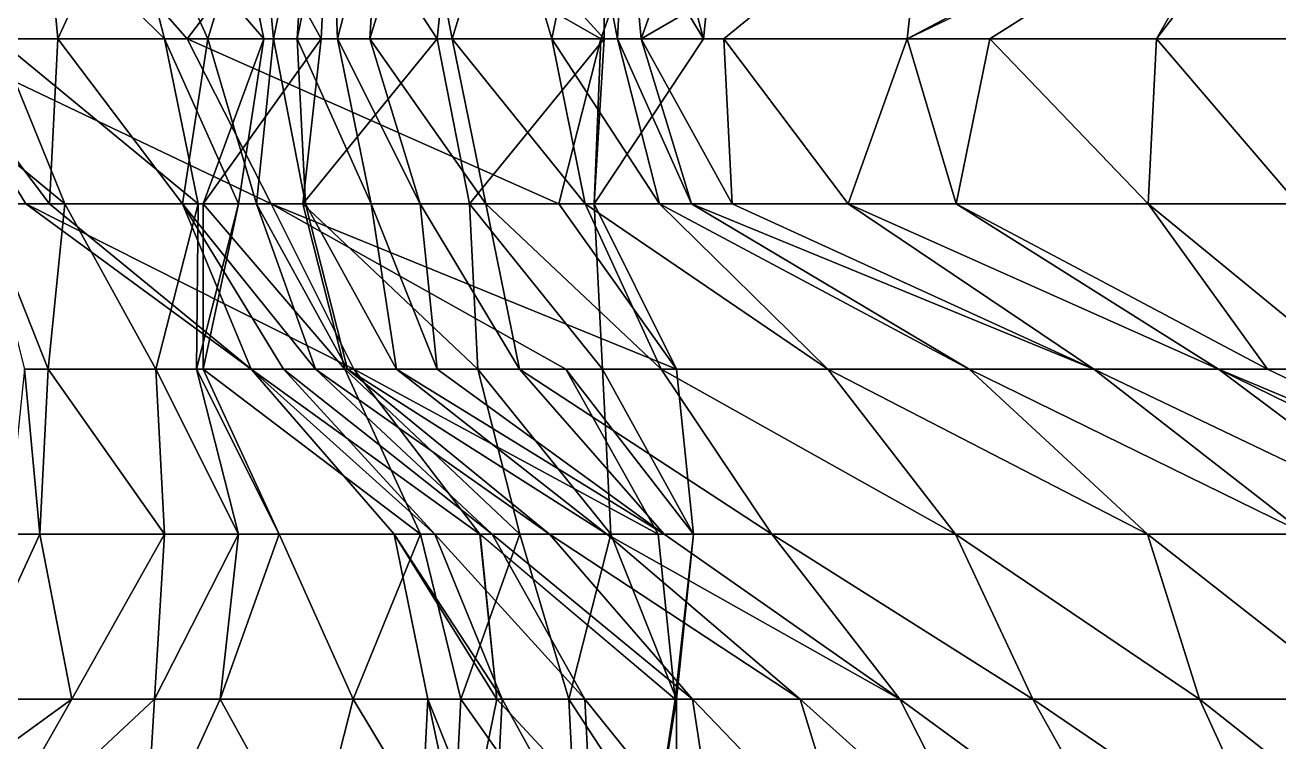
# Model space of a CAD drawing. Header units: metres. Extents: x -137 to 231, y -240 to 234.
# Drawn here: x -33.21 to 12.35, y -73.55 to -47.5 of the extents above; entities that cross this region are included whole.
import ezdxf

# ---------------------------------------------------------------- set-up
doc = ezdxf.new("R2010")
doc.units = ezdxf.units.M

msp = doc.modelspace()

# ---------------------------------------------------------------- linework, layer by layer
for points in [[(-27.321274, -48, -283.6645), (-36.853165, -48, -296.09592), (-32.573982, -42, -293.62534), (-32.573883, -41.9999, -293.62524)], [(-32.573982, -42, -293.62534), (-36.853165, -48, -296.09592), (-32.019226, -48, -300.23325), (-32.019127, -47.9999, -300.23315)], [(-34.20453, -42, -232.21289), (-28.147964, -48, -235.64435), (-29.676254, -42, -236.5267), (-29.676155, -41.9999, -236.5266)], [(-34.20453, -42, -232.21289), (-34.20453, -48, -232.21289), (-28.147964, -48, -235.64435), (-28.147865, -47.9999, -235.64424)], [(-27.321274, -48, -283.6645), (-32.573982, -42, -293.62534), (-22.736435, -42, -281.0174), (-22.736336, -41.9999, -281.0173)], [(-32.573982, -42, -293.62534), (-32.019226, -48, -300.23325), (-29.268326, -42, -298.64502), (-29.268227, -41.9999, -298.64493)], [(-29.268326, -42, -298.64502), (-32.019226, -48, -300.23325), (-26.57399, -48, -304.01764), (-26.57389, -47.9999, -304.01755)], [(-29.676254, -42, -236.5267), (-24.536652, -48, -240.48756), (-25.759277, -42, -241.19345), (-25.759178, -41.9999, -241.19334)], [(-29.676254, -42, -236.5267), (-28.147964, -48, -235.64435), (-24.536652, -48, -240.48756), (-24.536552, -47.9999, -240.48746)], [(-29.268326, -42, -298.64502), (-26.57399, -48, -304.01764), (-24.740036, -42, -302.9588), (-24.739937, -41.9999, -302.9587)], [(-12.287567, -48, -268.05658), (-27.321274, -48, -283.6645), (-22.736435, -42, -281.0174), (-22.736336, -41.9999, -281.0173)], [(-24.740036, -42, -302.9588), (-26.57399, -48, -304.01764), (-24.185287, -48, -309.5667), (-24.185188, -47.9999, -309.56662)], [(-25.759277, -42, -241.19345), (-22.453629, -48, -246.21313), (-22.147964, -42, -246.03665), (-22.147865, -41.9999, -246.03654)], [(-25.759277, -42, -241.19345), (-24.536652, -48, -240.48756), (-22.453629, -48, -246.21313), (-22.45353, -47.9999, -246.21303)], [(-24.740036, -42, -302.9588), (-24.185287, -48, -309.5667), (-22.962662, -42, -308.86084), (-22.962563, -41.9999, -308.86075)], [(-22.962662, -42, -308.86084), (-24.185287, -48, -309.5667), (-23.32489, -48, -315.99817), (-23.324791, -47.9999, -315.99808)], [(-22.962662, -42, -308.86084), (-23.32489, -48, -315.99817), (-22.102264, -42, -315.2923), (-22.102165, -41.9999, -315.2922)], [(-22.102264, -42, -315.2923), (-23.32489, -48, -315.99817), (-21.853165, -48, -322.07666), (-21.853065, -47.9999, -322.07657)], [(-12.287567, -48, -268.05658), (-22.736435, -42, -281.0174), (-10.147965, -42, -266.82126), (-10.147864, -41.9999, -266.82117)], [(-22.147964, -42, -246.03665), (-22.453629, -48, -246.21313), (-18.231003, -48, -250.7034), (-18.230904, -47.9999, -250.7033)], [(-22.147964, -42, -246.03665), (-18.231003, -48, -250.7034), (-17.61969, -42, -250.35046), (-17.61959, -41.9999, -250.35036)], [(-22.102264, -42, -315.2923), (-21.853165, -48, -322.07666), (-20.32489, -42, -321.19434), (-20.324791, -41.9999, -321.19424)], [(-20.32489, -42, -321.19434), (-21.853165, -48, -322.07666), (-20.687103, -48, -328.33167), (-20.687004, -47.9999, -328.33157)], [(-20.32489, -42, -321.19434), (-20.687103, -48, -328.33167), (-18.853165, -42, -327.27283), (-18.853065, -41.9999, -327.27274)], [(-18.853165, -42, -327.27283), (-20.687103, -48, -328.33167), (-17.687103, -48, -333.5278), (-17.687004, -47.9999, -333.5277)], [(-18.853165, -42, -327.27283), (-17.687103, -48, -333.5278), (-15.853165, -42, -332.469), (-15.853065, -41.9999, -332.4689)], [(-17.61969, -42, -250.35046), (-18.231003, -48, -250.7034), (-12.174438, -48, -254.13484), (-12.174338, -47.9999, -254.13474)], [(-15.853165, -42, -332.469), (-17.687103, -48, -333.5278), (-14.07579, -48, -338.37103), (-14.07569, -47.9999, -338.37094)], [(-17.61969, -42, -250.35046), (-12.174438, -48, -254.13484), (-12.174438, -42, -254.13484), (-12.174338, -41.9999, -254.13474)], [(-15.853165, -42, -332.469), (-14.07579, -48, -338.37103), (-12.853165, -42, -337.66516), (-12.853065, -41.9999, -337.66507)], [(-12.853165, -42, -337.66516), (-14.07579, -48, -338.37103), (-11.687103, -48, -343.9201), (-11.687003, -47.9999, -343.92)], [(-12.853165, -42, -337.66516), (-11.687103, -48, -343.9201), (-11.381439, -42, -343.74365), (-11.381339, -41.9999, -343.74356)], [(-8.563126, -48, -258.97806), (-12.287567, -48, -268.05658), (-10.147965, -42, -266.82126), (-10.147864, -41.9999, -266.82117)], [(-12.174438, -42, -254.13484), (-8.563126, -48, -258.97806), (-7.951813, -42, -258.62512), (-7.951713, -41.9999, -258.62503)], [(-12.174438, -42, -254.13484), (-12.174438, -48, -254.13484), (-8.563126, -48, -258.97806), (-8.563025, -47.9999, -258.97797)], [(-11.381439, -42, -343.74365), (-11.687103, -48, -343.9201), (-10.826706, -48, -350.35156), (-10.826606, -47.9999, -350.35147)], [(-11.381439, -42, -343.74365), (-10.826706, -48, -350.35156), (-8.687103, -42, -349.11627), (-8.687003, -41.9999, -349.11618)], [(-10.826706, -48, -350.35156), (-7.826706, -48, -355.54773), (-0.490952, -42, -351.31244), (-0.490852, -41.9999, -351.31235)], [(-10.826706, -48, -350.35156), (-0.490952, -42, -351.31244), (-8.687103, -42, -349.11627), (-8.687003, -41.9999, -349.11618)], [(-8.563126, -48, -258.97806), (-10.147965, -42, -266.82126), (-7.951813, -42, -258.62512), (-7.951713, -41.9999, -258.62503)], [(-0.490952, -42, -351.31244), (-7.826706, -48, -355.54773), (-1.158829, -48, -358.62622), (-1.158729, -47.9999, -358.62613)], [(-0.490952, -42, -351.31244), (-1.158829, -48, -358.62622), (10.150436, -42, -352.0968), (10.150537, -41.9999, -352.0967)], [(-1.158829, -48, -358.62622), (1.841171, -48, -363.8224), (11.316513, -42, -358.3518), (11.316613, -41.9999, -358.3517)], [(-1.158829, -48, -358.62622), (11.316513, -42, -358.3518), (10.150436, -42, -352.0968), (10.150537, -41.9999, -352.0967)], [(11.316513, -42, -358.3518), (1.841171, -48, -363.8224), (7.897736, -48, -367.2538), (7.897836, -47.9999, -367.25372)], [(11.316513, -42, -358.3518), (7.897736, -48, -367.2538), (12.482574, -42, -364.60675), (12.482675, -41.9999, -364.60666)], [(12.482574, -42, -364.60675), (7.897736, -48, -367.2538), (13.037323, -48, -371.21466), (13.037423, -47.9999, -371.21457)], [(-39.038467, -48, -228.07556), (-31.759277, -54, -230.80113), (-34.20453, -48, -232.21289), (-34.20443, -47.9999, -232.21278)], [(-39.038467, -48, -228.07556), (-34.759277, -54, -225.60498), (-31.759277, -54, -230.80113), (-31.759178, -53.9999, -230.80103)], [(-24.26471, -54, -281.89978), (-33.185287, -54, -293.97827), (-36.853165, -48, -296.09592), (-36.853065, -47.9999, -296.09583)], [(-24.26471, -54, -281.89978), (-36.853165, -48, -296.09592), (-27.321274, -48, -283.6645), (-27.321175, -47.9999, -283.6644)], [(-36.853165, -48, -296.09592), (-32.324883, -54, -300.40973), (-32.019226, -48, -300.23325), (-32.019127, -47.9999, -300.23315)], [(-36.853165, -48, -296.09592), (-33.185287, -54, -293.97827), (-32.324883, -54, -300.40973), (-32.324783, -53.9999, -300.40964)], [(-34.20453, -48, -232.21289), (-26.925339, -54, -234.93848), (-28.147964, -48, -235.64435), (-28.147865, -47.9999, -235.64424)], [(-34.20453, -48, -232.21289), (-31.759277, -54, -230.80113), (-26.925339, -54, -234.93848), (-26.92524, -53.9999, -234.93837)], [(-32.019226, -48, -300.23325), (-32.324883, -54, -300.40973), (-27.490952, -54, -304.54706), (-27.490852, -53.9999, -304.54697)], [(-32.019226, -48, -300.23325), (-27.490952, -54, -304.54706), (-26.57399, -48, -304.01764), (-26.57389, -47.9999, -304.01755)], [(-28.147964, -48, -235.64435), (-25.453629, -54, -241.01697), (-24.536652, -48, -240.48756), (-24.536552, -47.9999, -240.48746)], [(-28.147964, -48, -235.64435), (-26.925339, -54, -234.93848), (-25.453629, -54, -241.01697), (-25.45353, -53.9999, -241.01686)], [(-26.57399, -48, -304.01764), (-27.490952, -54, -304.54706), (-24.7966, -54, -309.91968), (-24.796501, -53.9999, -309.9196)], [(-13.815842, -54, -268.9389), (-24.26471, -54, -281.89978), (-27.321274, -48, -283.6645), (-27.321175, -47.9999, -283.6644)], [(-13.815842, -54, -268.9389), (-27.321274, -48, -283.6645), (-12.287567, -48, -268.05658), (-12.287467, -47.9999, -268.0565)], [(-24.536652, -48, -240.48756), (-26.732803, -54, -248.68372), (-22.453629, -48, -246.21313), (-22.45353, -47.9999, -246.21303)], [(-24.536652, -48, -240.48756), (-25.453629, -54, -241.01697), (-26.732803, -54, -248.68372), (-26.732704, -53.9999, -248.68361)], [(-22.453629, -48, -246.21313), (-26.732803, -54, -248.68372), (-23.121506, -54, -253.52692), (-23.121407, -53.9999, -253.52681)], [(-26.57399, -48, -304.01764), (-24.7966, -54, -309.91968), (-24.185287, -48, -309.5667), (-24.185188, -47.9999, -309.56662)], [(-24.185287, -48, -309.5667), (-24.7966, -54, -309.91968), (-23.019226, -54, -315.82172), (-23.019127, -53.9999, -315.82162)], [(-24.185287, -48, -309.5667), (-23.019226, -54, -315.82172), (-23.32489, -48, -315.99817), (-23.324791, -47.9999, -315.99808)], [(-23.32489, -48, -315.99817), (-20.630539, -54, -321.3708), (-21.853165, -48, -322.07666), (-21.853065, -47.9999, -322.07657)], [(-23.32489, -48, -315.99817), (-23.019226, -54, -315.82172), (-20.630539, -54, -321.3708), (-20.63044, -53.9999, -321.3707)], [(-22.453629, -48, -246.21313), (-23.121506, -54, -253.52692), (-18.231003, -48, -250.7034), (-18.230904, -47.9999, -250.7033)], [(-18.231003, -48, -250.7034), (-23.121506, -54, -253.52692), (-17.064941, -54, -256.95837), (-17.064842, -53.9999, -256.95828)], [(-21.853165, -48, -322.07666), (-18.853165, -54, -327.27283), (-20.687103, -48, -328.33167), (-20.687004, -47.9999, -328.33157)], [(-21.853165, -48, -322.07666), (-20.630539, -54, -321.3708), (-18.853165, -54, -327.27283), (-18.853065, -53.9999, -327.27274)], [(-20.687103, -48, -328.33167), (-16.464478, -54, -332.8219), (-17.687103, -48, -333.5278), (-17.687004, -47.9999, -333.5277)], [(-20.687103, -48, -328.33167), (-18.853165, -54, -327.27283), (-16.464478, -54, -332.8219), (-16.464378, -53.9999, -332.8218)], [(-18.231003, -48, -250.7034), (-17.064941, -54, -256.95837), (-12.174438, -48, -254.13484), (-12.174338, -47.9999, -254.13474)], [(-17.687103, -48, -333.5278), (-12.853165, -54, -337.66516), (-14.07579, -48, -338.37103), (-14.07569, -47.9999, -338.37094)], [(-17.687103, -48, -333.5278), (-16.464478, -54, -332.8219), (-12.853165, -54, -337.66516), (-12.853065, -53.9999, -337.66507)], [(-12.174438, -48, -254.13484), (-17.064941, -54, -256.95837), (-12.536652, -54, -261.27216), (-12.536551, -53.9999, -261.27206)], [(-14.07579, -48, -338.37103), (-10.158813, -54, -343.03778), (-11.687103, -48, -343.9201), (-11.687003, -47.9999, -343.92)], [(-14.07579, -48, -338.37103), (-12.853165, -54, -337.66516), (-10.158813, -54, -343.03778), (-10.158713, -53.9999, -343.0377)], [(-12.536652, -54, -261.27216), (-13.815842, -54, -268.9389), (-12.287567, -48, -268.05658), (-12.287467, -47.9999, -268.0565)], [(-12.174438, -48, -254.13484), (-12.536652, -54, -261.27216), (-8.563126, -48, -258.97806), (-8.563025, -47.9999, -258.97797)], [(-12.536652, -54, -261.27216), (-12.287567, -48, -268.05658), (-8.563126, -48, -258.97806), (-8.563025, -47.9999, -258.97797)], [(-11.687103, -48, -343.9201), (-8.992767, -54, -349.29272), (-10.826706, -48, -350.35156), (-10.826606, -47.9999, -350.35147)], [(-11.687103, -48, -343.9201), (-10.158813, -54, -343.03778), (-8.992767, -54, -349.29272), (-8.992667, -53.9999, -349.29263)], [(-10.826706, -48, -350.35156), (-7.521042, -54, -355.37125), (-7.826706, -48, -355.54773), (-7.826606, -47.9999, -355.54764)], [(-10.826706, -48, -350.35156), (-8.992767, -54, -349.29272), (-7.521042, -54, -355.37125), (-7.520942, -53.9999, -355.37115)], [(-7.826706, -48, -355.54773), (-3.298416, -54, -359.8615), (-1.158829, -48, -358.62622), (-1.158729, -47.9999, -358.62613)], [(-7.826706, -48, -355.54773), (-7.521042, -54, -355.37125), (-3.298416, -54, -359.8615), (-3.298316, -53.9999, -359.86142)], [(-1.158829, -48, -358.62622), (-3.298416, -54, -359.8615), (0.618546, -54, -364.52826), (0.618646, -53.9999, -364.52817)], [(-1.158829, -48, -358.62622), (0.618546, -54, -364.52826), (1.841171, -48, -363.8224), (1.841271, -47.9999, -363.8223)], [(1.841171, -48, -363.8224), (0.618546, -54, -364.52826), (7.592072, -54, -367.4303), (7.592172, -53.9999, -367.4302)], [(1.841171, -48, -363.8224), (7.592072, -54, -367.4303), (7.897736, -48, -367.2538), (7.897836, -47.9999, -367.25372)], [(7.897736, -48, -367.2538), (7.592072, -54, -367.4303), (13.037323, -54, -371.21466), (13.037423, -53.9999, -371.21457)], [(7.897736, -48, -367.2538), (13.037323, -54, -371.21466), (13.037323, -48, -371.21466), (13.037423, -47.9999, -371.21457)], [(-34.759277, -54, -225.60498), (-32.37059, -60, -231.15408), (-31.759277, -54, -230.80113), (-31.759178, -53.9999, -230.80103)], [(-34.759277, -54, -225.60498), (-33.231003, -60, -224.72263), (-32.37059, -60, -231.15408), (-32.37049, -59.9999, -231.15398)], [(-21.26471, -60, -287.09592), (-33.185287, -54, -293.97827), (-24.26471, -54, -281.89978), (-24.26461, -53.9999, -281.8997)], [(-24.989151, -60, -296.17444), (-32.324883, -54, -300.40973), (-33.185287, -54, -293.97827), (-33.18519, -53.9999, -293.97818)], [(-24.989151, -60, -296.17444), (-33.185287, -54, -293.97827), (-21.26471, -60, -287.09592), (-21.26461, -59.9999, -287.09583)], [(-31.759277, -54, -230.80113), (-32.37059, -60, -231.15408), (-28.453629, -60, -235.82083), (-28.45353, -59.9999, -235.82072)], [(-27.490952, -54, -304.54706), (-32.324883, -54, -300.40973), (-24.989151, -60, -296.17444), (-24.989052, -59.9999, -296.17435)], [(-31.759277, -54, -230.80113), (-28.453629, -60, -235.82083), (-26.925339, -54, -234.93848), (-26.92524, -53.9999, -234.93837)], [(-26.925339, -54, -234.93848), (-28.453629, -60, -235.82083), (-26.981903, -60, -241.89932), (-26.981804, -59.9999, -241.89922)], [(-27.490952, -54, -304.54706), (-22.657013, -60, -308.6844), (-24.7966, -54, -309.91968), (-24.796501, -53.9999, -309.9196)], [(-27.490952, -54, -304.54706), (-24.989151, -60, -296.17444), (-23.823074, -60, -302.42938), (-23.822975, -59.9999, -302.4293)], [(-27.490952, -54, -304.54706), (-23.823074, -60, -302.42938), (-22.657013, -60, -308.6844), (-22.656914, -59.9999, -308.6843)], [(-26.925339, -54, -234.93848), (-26.981903, -60, -241.89932), (-25.453629, -54, -241.01697), (-25.45353, -53.9999, -241.01686)], [(-25.453629, -54, -241.01697), (-26.981903, -60, -241.89932), (-26.732803, -60, -248.68372), (-26.732704, -59.9999, -248.68361)], [(-25.453629, -54, -241.01697), (-26.732803, -60, -248.68372), (-26.732803, -54, -248.68372), (-26.732704, -53.9999, -248.68361)], [(-26.732803, -54, -248.68372), (-21.593216, -60, -252.64458), (-23.121506, -54, -253.52692), (-23.121407, -53.9999, -253.52681)], [(-26.732803, -54, -248.68372), (-26.732803, -60, -248.68372), (-21.593216, -60, -252.64458), (-21.593117, -59.9999, -252.64447)], [(-24.7966, -54, -309.91968), (-21.490952, -60, -314.93933), (-23.019226, -54, -315.82172), (-23.019127, -53.9999, -315.82162)], [(-24.7966, -54, -309.91968), (-22.657013, -60, -308.6844), (-21.490952, -60, -314.93933), (-21.490852, -59.9999, -314.93924)], [(-9.536652, -60, -266.46832), (-13.566742, -60, -275.7233), (-24.26471, -54, -281.89978), (-24.26461, -53.9999, -281.8997)], [(-9.536652, -60, -266.46832), (-24.26471, -54, -281.89978), (-13.815842, -54, -268.9389), (-13.815742, -53.9999, -268.9388)], [(-21.26471, -60, -287.09592), (-24.26471, -54, -281.89978), (-13.566742, -60, -275.7233), (-13.566642, -59.9999, -275.7232)], [(-23.121506, -54, -253.52692), (-16.759277, -60, -256.78192), (-17.064941, -54, -256.95837), (-17.064842, -53.9999, -256.95828)], [(-23.121506, -54, -253.52692), (-21.593216, -60, -252.64458), (-16.759277, -60, -256.78192), (-16.759178, -59.9999, -256.78183)], [(-23.019226, -54, -315.82172), (-19.713577, -60, -320.84137), (-20.630539, -54, -321.3708), (-20.63044, -53.9999, -321.3707)], [(-23.019226, -54, -315.82172), (-21.490952, -60, -314.93933), (-19.713577, -60, -320.84137), (-19.713478, -59.9999, -320.84128)], [(-20.630539, -54, -321.3708), (-18.241852, -60, -326.9199), (-18.853165, -54, -327.27283), (-18.853065, -53.9999, -327.27274)], [(-20.630539, -54, -321.3708), (-19.713577, -60, -320.84137), (-18.241852, -60, -326.9199), (-18.241753, -59.9999, -326.9198)], [(-18.853165, -54, -327.27283), (-15.241852, -60, -332.11603), (-16.464478, -54, -332.8219), (-16.464378, -53.9999, -332.8218)], [(-18.853165, -54, -327.27283), (-18.241852, -60, -326.9199), (-15.241852, -60, -332.11603), (-15.241752, -59.9999, -332.11594)], [(-17.064941, -54, -256.95837), (-12.231003, -60, -261.0957), (-12.536652, -54, -261.27216), (-12.536551, -53.9999, -261.27206)], [(-17.064941, -54, -256.95837), (-16.759277, -60, -256.78192), (-12.231003, -60, -261.0957), (-12.230903, -59.9999, -261.0956)], [(-16.464478, -54, -332.8219), (-10.102264, -60, -336.0769), (-12.853165, -54, -337.66516), (-12.853065, -53.9999, -337.66507)], [(-16.464478, -54, -332.8219), (-15.241852, -60, -332.11603), (-10.102264, -60, -336.0769), (-10.102164, -59.9999, -336.0768)], [(-12.536652, -54, -261.27216), (-9.536652, -60, -266.46832), (-13.815842, -54, -268.9389), (-13.815742, -53.9999, -268.9388)], [(-4.0457, -60, -339.50836), (-10.158813, -54, -343.03778), (-12.853165, -54, -337.66516), (-12.853065, -53.9999, -337.66507)], [(-4.0457, -60, -339.50836), (-12.853165, -54, -337.66516), (-10.102264, -60, -336.0769), (-10.102164, -59.9999, -336.0768)], [(-12.536652, -54, -261.27216), (-12.231003, -60, -261.0957), (-9.536652, -60, -266.46832), (-9.536551, -59.9999, -266.46823)], [(1.093887, -60, -343.46924), (-8.992767, -54, -349.29272), (-10.158813, -54, -343.03778), (-10.158713, -53.9999, -343.0377)], [(1.093887, -60, -343.46924), (-10.158813, -54, -343.03778), (-4.0457, -60, -339.50836), (-4.0456, -59.9999, -339.50827)], [(5.622162, -60, -347.78302), (-7.521042, -54, -355.37125), (-8.992767, -54, -349.29272), (-8.992667, -53.9999, -349.29263)], [(5.622162, -60, -347.78302), (-8.992767, -54, -349.29272), (1.093887, -60, -343.46924), (1.093987, -59.9999, -343.46915)], [(-3.298416, -54, -359.8615), (-7.521042, -54, -355.37125), (5.622162, -60, -347.78302), (5.622262, -59.9999, -347.78293)], [(-3.298416, -54, -359.8615), (5.622162, -60, -347.78302), (10.150436, -60, -352.0968), (10.150537, -59.9999, -352.0967)], [(0.618546, -54, -364.52826), (-3.298416, -54, -359.8615), (10.150436, -60, -352.0968), (10.150537, -59.9999, -352.0967)], [(0.618546, -54, -364.52826), (10.150436, -60, -352.0968), (11.927811, -60, -357.99884), (11.927911, -59.9999, -357.99875)], [(7.592072, -54, -367.4303), (0.618546, -54, -364.52826), (11.927811, -60, -357.99884), (11.927911, -59.9999, -357.99875)], [(7.592072, -54, -367.4303), (11.927811, -60, -357.99884), (14.927811, -60, -363.195), (14.927911, -59.9999, -363.19492)], [(13.037323, -54, -371.21466), (7.592072, -54, -367.4303), (14.927811, -60, -363.195), (14.927911, -59.9999, -363.19492)], [(-33.231003, -60, -224.72263), (-33.842316, -66, -225.07558), (-32.676254, -66, -231.33055), (-32.676155, -65.9999, -231.33044)], [(-33.231003, -60, -224.72263), (-32.676254, -66, -231.33055), (-32.37059, -60, -231.15408), (-32.37049, -59.9999, -231.15398)], [(-32.37059, -60, -231.15408), (-32.676254, -66, -231.33055), (-28.147964, -66, -235.64435), (-28.147865, -65.9999, -235.64424)], [(-32.37059, -60, -231.15408), (-28.147964, -66, -235.64435), (-28.453629, -60, -235.82083), (-28.45353, -59.9999, -235.82072)], [(-28.453629, -60, -235.82083), (-25.453629, -66, -241.01697), (-26.981903, -60, -241.89932), (-26.981804, -59.9999, -241.89922)], [(-28.453629, -60, -235.82083), (-28.147964, -66, -235.64435), (-25.453629, -66, -241.01697), (-25.45353, -65.9999, -241.01686)], [(-26.981903, -60, -241.89932), (-23.981903, -66, -247.09547), (-26.732803, -60, -248.68372), (-26.732704, -59.9999, -248.68361)], [(-26.981903, -60, -241.89932), (-25.453629, -66, -241.01697), (-23.981903, -66, -247.09547), (-23.981804, -65.9999, -247.09537)], [(-26.732803, -60, -248.68372), (-18.842316, -66, -251.05634), (-21.593216, -60, -252.64458), (-21.593117, -59.9999, -252.64447)], [(-26.732803, -60, -248.68372), (-23.981903, -66, -247.09547), (-18.842316, -66, -251.05634), (-18.842216, -65.9999, -251.05623)], [(-16.67987, -66, -284.44885), (-19.792984, -66, -293.17444), (-24.989151, -60, -296.17444), (-24.989052, -59.9999, -296.17435)], [(-16.67987, -66, -284.44885), (-24.989151, -60, -296.17444), (-21.26471, -60, -287.09592), (-21.26461, -59.9999, -287.09583)], [(-18.321274, -66, -299.25293), (-23.823074, -60, -302.42938), (-24.989151, -60, -296.17444), (-24.989052, -59.9999, -296.17435)], [(-18.321274, -66, -299.25293), (-24.989151, -60, -296.17444), (-19.792984, -66, -293.17444), (-19.792885, -65.9999, -293.17435)], [(-16.238235, -66, -304.9785), (-22.657013, -60, -308.6844), (-23.823074, -60, -302.42938), (-23.822975, -59.9999, -302.4293)], [(-16.238235, -66, -304.9785), (-23.823074, -60, -302.42938), (-18.321274, -66, -299.25293), (-18.321175, -65.9999, -299.25284)], [(-14.155197, -66, -310.70404), (-21.490952, -60, -314.93933), (-22.657013, -60, -308.6844), (-22.656914, -59.9999, -308.6843)], [(-14.155197, -66, -310.70404), (-22.657013, -60, -308.6844), (-16.238235, -66, -304.9785), (-16.238136, -65.9999, -304.9784)], [(-21.593216, -60, -252.64458), (-15.231003, -66, -255.89955), (-16.759277, -60, -256.78192), (-16.759178, -59.9999, -256.78183)], [(-21.593216, -60, -252.64458), (-18.842316, -66, -251.05634), (-15.231003, -66, -255.89955), (-15.230903, -65.9999, -255.89944)], [(-12.072174, -66, -316.42963), (-19.713577, -60, -320.84137), (-21.490952, -60, -314.93933), (-21.490852, -59.9999, -314.93924)], [(-12.072174, -66, -316.42963), (-21.490952, -60, -314.93933), (-14.155197, -66, -310.70404), (-14.155097, -65.9999, -310.70395)], [(-10.204529, -66, -273.7821), (-16.67987, -66, -284.44885), (-21.26471, -60, -287.09592), (-21.26461, -59.9999, -287.09583)], [(-10.204529, -66, -273.7821), (-21.26471, -60, -287.09592), (-13.566742, -60, -275.7233), (-13.566642, -59.9999, -275.7232)], [(-9.989151, -66, -322.15518), (-18.241852, -60, -326.9199), (-19.713577, -60, -320.84137), (-19.713478, -59.9999, -320.84128)], [(-9.989151, -66, -322.15518), (-19.713577, -60, -320.84137), (-12.072174, -66, -316.42963), (-12.072074, -65.9999, -316.42953)], [(-15.241852, -60, -332.11603), (-18.241852, -60, -326.9199), (-9.989151, -66, -322.15518), (-9.989051, -65.9999, -322.1551)], [(-16.759277, -60, -256.78192), (-11.925339, -66, -260.91925), (-12.231003, -60, -261.0957), (-12.230903, -59.9999, -261.0956)], [(-16.759277, -60, -256.78192), (-15.231003, -66, -255.89955), (-11.925339, -66, -260.91925), (-11.925239, -65.9999, -260.91916)], [(-15.241852, -60, -332.11603), (-9.989151, -66, -322.15518), (-6.072174, -66, -326.82193), (-6.072074, -65.9999, -326.82184)], [(-10.102264, -60, -336.0769), (-15.241852, -60, -332.11603), (-6.072174, -66, -326.82193), (-6.072074, -65.9999, -326.82184)], [(-8.925339, -66, -266.1154), (-10.204529, -66, -273.7821), (-13.566742, -60, -275.7233), (-13.566642, -59.9999, -275.7232)], [(-8.925339, -66, -266.1154), (-13.566742, -60, -275.7233), (-9.536652, -60, -266.46832), (-9.536551, -59.9999, -266.46823)], [(-12.231003, -60, -261.0957), (-8.925339, -66, -266.1154), (-9.536652, -60, -266.46832), (-9.536551, -59.9999, -266.46823)], [(-12.231003, -60, -261.0957), (-11.925339, -66, -260.91925), (-8.925339, -66, -266.1154), (-8.925239, -65.9999, -266.1153)], [(-10.102264, -60, -336.0769), (-6.072174, -66, -326.82193), (0.595703, -66, -329.90045), (0.595803, -65.9999, -329.90036)], [(-4.0457, -60, -339.50836), (-10.102264, -60, -336.0769), (0.595703, -66, -329.90045), (0.595803, -65.9999, -329.90036)], [(-4.0457, -60, -339.50836), (0.595703, -66, -329.90045), (7.569229, -66, -332.8025), (7.569329, -65.9999, -332.8024)], [(1.093887, -60, -343.46924), (-4.0457, -60, -339.50836), (7.569229, -66, -332.8025), (7.569329, -65.9999, -332.8024)], [(1.093887, -60, -343.46924), (7.569229, -66, -332.8025), (13.320129, -66, -336.4104), (13.32023, -65.9999, -336.4103)], [(5.622162, -60, -347.78302), (1.093887, -60, -343.46924), (13.320129, -66, -336.4104), (13.32023, -65.9999, -336.4103)], [(5.622162, -60, -347.78302), (13.320129, -66, -336.4104), (18.154068, -66, -340.54773), (18.154167, -65.9999, -340.54764)], [(10.150436, -60, -352.0968), (5.622162, -60, -347.78302), (18.154068, -66, -340.54773), (18.154167, -65.9999, -340.54764)], [(24.459717, -66, -350.76355), (11.927811, -60, -357.99884), (10.150436, -60, -352.0968), (10.150537, -59.9999, -352.0967)], [(10.150436, -60, -352.0968), (18.154068, -66, -340.54773), (22.376694, -66, -345.038), (22.376793, -65.9999, -345.0379)], [(24.459717, -66, -350.76355), (10.150436, -60, -352.0968), (22.376694, -66, -345.038), (22.376793, -65.9999, -345.0379)], [(14.927811, -60, -363.195), (11.927811, -60, -357.99884), (24.459717, -66, -350.76355), (24.459816, -65.9999, -350.76346)], [(-33.842316, -66, -225.07558), (-35.427155, -72, -232.91878), (-32.676254, -66, -231.33055), (-32.676155, -65.9999, -231.33044)], [(-32.676254, -66, -231.33055), (-35.427155, -72, -232.91878), (-31.510178, -72, -237.58553), (-31.510078, -71.9999, -237.58542)], [(-32.676254, -66, -231.33055), (-31.510178, -72, -237.58553), (-28.147964, -66, -235.64435), (-28.147865, -65.9999, -235.64424)], [(-28.147964, -66, -235.64435), (-31.510178, -72, -237.58553), (-28.510178, -72, -242.78168), (-28.510078, -71.9999, -242.78157)], [(-28.147964, -66, -235.64435), (-28.510178, -72, -242.78168), (-25.453629, -66, -241.01697), (-25.45353, -65.9999, -241.01686)], [(-25.453629, -66, -241.01697), (-28.510178, -72, -242.78168), (-26.121506, -72, -248.33078), (-26.121407, -71.9999, -248.33067)], [(-25.453629, -66, -241.01697), (-26.121506, -72, -248.33078), (-23.981903, -66, -247.09547), (-23.981804, -65.9999, -247.09537)], [(-23.981903, -66, -247.09547), (-26.121506, -72, -248.33078), (-21.287567, -72, -252.46811), (-21.287468, -71.9999, -252.468)], [(-23.981903, -66, -247.09547), (-21.287567, -72, -252.46811), (-18.842316, -66, -251.05634), (-18.842216, -65.9999, -251.05623)], [(-18.842316, -66, -251.05634), (-21.287567, -72, -252.46811), (-17.37059, -72, -257.13483), (-17.370491, -71.9999, -257.13474)], [(-16.068558, -72, -284.09592), (-18.570358, -72, -292.46854), (-19.792984, -66, -293.17444), (-19.792885, -65.9999, -293.17435)], [(-16.068558, -72, -284.09592), (-19.792984, -66, -293.17444), (-16.67987, -66, -284.44885), (-16.679771, -65.9999, -284.44876)], [(-19.792984, -66, -293.17444), (-15.876022, -72, -297.84116), (-18.321274, -66, -299.25293), (-18.321175, -65.9999, -299.25284)], [(-19.792984, -66, -293.17444), (-18.570358, -72, -292.46854), (-15.876022, -72, -297.84116), (-15.875922, -71.9999, -297.84106)], [(-18.842316, -66, -251.05634), (-17.37059, -72, -257.13483), (-15.231003, -66, -255.89955), (-15.230903, -65.9999, -255.89944)], [(-18.321274, -66, -299.25293), (-12.876022, -72, -303.0373), (-16.238235, -66, -304.9785), (-16.238136, -65.9999, -304.9784)], [(-18.321274, -66, -299.25293), (-15.876022, -72, -297.84116), (-12.876022, -72, -303.0373), (-12.875922, -71.9999, -303.0372)], [(-15.231003, -66, -255.89955), (-17.37059, -72, -257.13483), (-13.453629, -72, -261.80157), (-13.453528, -71.9999, -261.80148)], [(-9.593216, -72, -273.4292), (-16.068558, -72, -284.09592), (-16.67987, -66, -284.44885), (-16.679771, -65.9999, -284.44876)], [(-9.593216, -72, -273.4292), (-16.67987, -66, -284.44885), (-10.204529, -66, -273.7821), (-10.204429, -65.9999, -273.782)], [(-8.959045, -72, -307.70404), (-14.155197, -66, -310.70404), (-16.238235, -66, -304.9785), (-16.238136, -65.9999, -304.9784)], [(-8.959045, -72, -307.70404), (-16.238235, -66, -304.9785), (-12.876022, -72, -303.0373), (-12.875922, -71.9999, -303.0372)], [(-15.231003, -66, -255.89955), (-13.453629, -72, -261.80157), (-11.925339, -66, -260.91925), (-11.925239, -65.9999, -260.91916)], [(-5.042084, -72, -312.3708), (-12.072174, -66, -316.42963), (-14.155197, -66, -310.70404), (-14.155097, -65.9999, -310.70395)], [(-5.042084, -72, -312.3708), (-14.155197, -66, -310.70404), (-8.959045, -72, -307.70404), (-8.958945, -71.9999, -307.70395)], [(-11.925339, -66, -260.91925), (-13.453629, -72, -261.80157), (-9.536652, -72, -266.46832), (-9.536551, -71.9999, -266.46823)], [(-1.430771, -72, -317.214), (-9.989151, -66, -322.15518), (-12.072174, -66, -316.42963), (-12.072074, -65.9999, -316.42953)], [(-1.430771, -72, -317.214), (-12.072174, -66, -316.42963), (-5.042084, -72, -312.3708), (-5.041984, -71.9999, -312.3707)], [(-11.925339, -66, -260.91925), (-9.536652, -72, -266.46832), (-8.925339, -66, -266.1154), (-8.925239, -65.9999, -266.1153)], [(-8.925339, -66, -266.1154), (-9.593216, -72, -273.4292), (-10.204529, -66, -273.7821), (-10.204429, -65.9999, -273.782)], [(-6.072174, -66, -326.82193), (-9.989151, -66, -322.15518), (-1.430771, -72, -317.214), (-1.430671, -71.9999, -317.2139)], [(-8.925339, -66, -266.1154), (-9.536652, -72, -266.46832), (-9.593216, -72, -273.4292), (-9.593116, -71.9999, -273.4291)], [(-6.072174, -66, -326.82193), (-1.430771, -72, -317.214), (3.403168, -72, -321.35132), (3.403268, -71.9999, -321.35123)], [(0.595703, -66, -329.90045), (-6.072174, -66, -326.82193), (3.403168, -72, -321.35132), (3.403268, -71.9999, -321.35123)], [(0.595703, -66, -329.90045), (3.403168, -72, -321.35132), (9.459732, -72, -324.78278), (9.459832, -71.9999, -324.78268)], [(7.569229, -66, -332.8025), (0.595703, -66, -329.90045), (9.459732, -72, -324.78278), (9.459832, -71.9999, -324.78268)], [(7.569229, -66, -332.8025), (9.459732, -72, -324.78278), (15.210632, -72, -328.39072), (15.210732, -71.9999, -328.39062)], [(13.320129, -66, -336.4104), (7.569229, -66, -332.8025), (15.210632, -72, -328.39072), (15.210732, -71.9999, -328.39062)], [(-35.427155, -72, -232.91878), (-39.762894, -78, -242.35023), (-31.510178, -72, -237.58553), (-31.510078, -71.9999, -237.58542)], [(-31.510178, -72, -237.58553), (-39.762894, -78, -242.35023), (-34.928955, -78, -246.48756), (-34.928856, -77.9999, -246.48746)], [(-31.510178, -72, -237.58553), (-34.928955, -78, -246.48756), (-28.510178, -72, -242.78168), (-28.510078, -71.9999, -242.78157)], [(-28.510178, -72, -242.78168), (-34.928955, -78, -246.48756), (-28.87239, -78, -249.919), (-28.872292, -77.9999, -249.9189)], [(-28.510178, -72, -242.78168), (-28.87239, -78, -249.919), (-26.121506, -72, -248.33078), (-26.121407, -71.9999, -248.33067)], [(-26.121506, -72, -248.33078), (-28.87239, -78, -249.919), (-22.815842, -78, -253.35046), (-22.815742, -77.9999, -253.35036)], [(-26.121506, -72, -248.33078), (-22.815842, -78, -253.35046), (-21.287567, -72, -252.46811), (-21.287468, -71.9999, -252.468)], [(-21.287567, -72, -252.46811), (-22.815842, -78, -253.35046), (-17.676254, -78, -257.3113), (-17.676155, -77.9999, -257.31122)], [(-21.287567, -72, -252.46811), (-17.676254, -78, -257.3113), (-17.37059, -72, -257.13483), (-17.370491, -71.9999, -257.13474)], [(-17.291183, -78, -284.80182), (-18.876022, -78, -292.64502), (-18.570358, -72, -292.46854), (-18.57026, -71.9999, -292.46844)], [(-18.570358, -72, -292.46854), (-18.876022, -78, -292.64502), (-16.181671, -78, -298.01764), (-16.181572, -77.9999, -298.01755)], [(-17.291183, -78, -284.80182), (-18.570358, -72, -292.46854), (-16.068558, -72, -284.09592), (-16.068459, -71.9999, -284.09583)], [(-18.570358, -72, -292.46854), (-16.181671, -78, -298.01764), (-15.876022, -72, -297.84116), (-15.875922, -71.9999, -297.84106)], [(-17.37059, -72, -257.13483), (-17.676254, -78, -257.3113), (-13.147965, -78, -261.62512), (-13.147864, -77.9999, -261.62503)], [(-17.37059, -72, -257.13483), (-13.147965, -78, -261.62512), (-13.453629, -72, -261.80157), (-13.453528, -71.9999, -261.80148)], [(-10.510178, -78, -273.9586), (-17.291183, -78, -284.80182), (-16.068558, -72, -284.09592), (-16.068459, -71.9999, -284.09583)], [(-15.876022, -72, -297.84116), (-16.181671, -78, -298.01764), (-12.570358, -78, -302.86084), (-12.570258, -77.9999, -302.86075)], [(-10.510178, -78, -273.9586), (-16.068558, -72, -284.09592), (-9.593216, -72, -273.4292), (-9.593116, -71.9999, -273.4291)], [(-15.876022, -72, -297.84116), (-12.570358, -78, -302.86084), (-12.876022, -72, -303.0373), (-12.875922, -71.9999, -303.0372)], [(-13.453629, -72, -261.80157), (-9.536652, -78, -266.46832), (-9.536652, -72, -266.46832), (-9.536551, -71.9999, -266.46823)], [(-13.453629, -72, -261.80157), (-13.147965, -78, -261.62512), (-9.536652, -78, -266.46832), (-9.536551, -77.9999, -266.46823)], [(-12.876022, -72, -303.0373), (-8.042084, -78, -307.17462), (-8.959045, -72, -307.70404), (-8.958945, -71.9999, -307.70395)], [(-12.876022, -72, -303.0373), (-12.570358, -78, -302.86084), (-8.042084, -78, -307.17462), (-8.041984, -77.9999, -307.17453)], [(-9.536652, -72, -266.46832), (-10.510178, -78, -273.9586), (-9.593216, -72, -273.4292), (-9.593116, -71.9999, -273.4291)], [(-9.536652, -72, -266.46832), (-9.536652, -78, -266.46832), (-10.510178, -78, -273.9586), (-10.510077, -77.9999, -273.9585)], [(-8.959045, -72, -307.70404), (-3.208145, -78, -311.31195), (-5.042084, -72, -312.3708), (-5.041984, -71.9999, -312.3707)], [(-8.959045, -72, -307.70404), (-8.042084, -78, -307.17462), (-3.208145, -78, -311.31195), (-3.208045, -77.9999, -311.31186)], [(-5.042084, -72, -312.3708), (1.625793, -78, -315.44928), (-1.430771, -72, -317.214), (-1.430671, -71.9999, -317.2139)], [(-5.042084, -72, -312.3708), (-3.208145, -78, -311.31195), (1.625793, -78, -315.44928), (1.625894, -77.9999, -315.4492)], [(-1.430771, -72, -317.214), (6.765381, -78, -319.41016), (3.403168, -72, -321.35132), (3.403268, -71.9999, -321.35123)], [(-1.430771, -72, -317.214), (1.625793, -78, -315.44928), (6.765381, -78, -319.41016), (6.765481, -77.9999, -319.41006)], [(3.403168, -72, -321.35132), (12.210632, -78, -323.19458), (9.459732, -72, -324.78278), (9.459832, -71.9999, -324.78268)], [(3.403168, -72, -321.35132), (6.765381, -78, -319.41016), (12.210632, -78, -323.19458), (12.210732, -77.9999, -323.1945)], [(9.459732, -72, -324.78278), (17.04457, -78, -327.3319), (15.210632, -72, -328.39072), (15.210732, -71.9999, -328.39062)], [(9.459732, -72, -324.78278), (12.210632, -78, -323.19458), (17.04457, -78, -327.3319), (17.04467, -77.9999, -327.33182)]]:
    msp.add_3dface(points)

doc.saveas('drawing.dxf')
